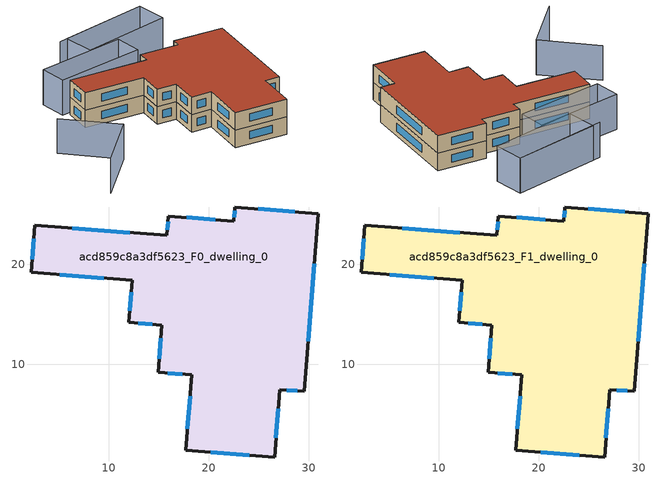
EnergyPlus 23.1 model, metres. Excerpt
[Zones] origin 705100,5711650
acd859c8a3df5623_F0_dwelling_0
 floor ground (EU_floor_Construction): 30.97,25.09 29.59,7.27 27.12,7.46 26.59,0.71 17.71,1.39 18.3,8.93 14.93,9.19 15.3,13.92 12,14.18 12.33,18.41 2.23,19.19 2.6,23.92 15.82,22.9 15.97,24.84 22.52,24.34 22.63,25.75 z0
 wall outside (EU_wall_Construction): 18.3,8.93 17.71,1.39 26.59,0.71 27.12,7.46 29.59,7.27 30.97,25.09 22.63,25.75 22.52,24.34 15.97,24.84 15.82,22.9 2.6,23.92 2.23,19.19 12.33,18.41 12,14.18 15.3,13.92 14.93,9.19 18.3,8.93 z0:3
 window (EU_Window_Construction): 18.13,6.8 17.88,3.53 / 15.88,9.12 17.35,9.01 / 15.19,12.58 15.03,10.53 / 12.93,14.11 14.37,14 / 12.24,17.22 12.1,15.38 / 5.09,18.97 9.47,18.63 / 2.49,22.58 2.34,20.53 / 12.08,23.19 6.34,23.63 / 15.93,24.29 15.86,23.45 / 20.67,24.48 17.82,24.7 / 22.6,25.35 22.55,24.74 / 28.61,25.28 24.99,25.56 / 29.98,12.32 30.58,20.05 / 27.82,7.41 28.89,7.33 / 26.74,2.62 26.97,5.55 / 20.22,1.2 24.08,0.9 z0.85:2.15
acd859c8a3df5623_F1_dwelling_0
 floor to acd859c8a3df5623_F0_dwelling_0 (EU_floor_Construction): 30.97,25.09 29.59,7.27 27.12,7.46 26.59,0.71 17.71,1.39 18.3,8.93 14.93,9.19 15.3,13.92 12,14.18 12.33,18.41 2.23,19.19 2.6,23.92 15.82,22.9 15.97,24.84 22.52,24.34 22.63,25.75 z3
 wall outside (EU_wall_Construction): 18.3,8.93 17.71,1.39 26.59,0.71 27.12,7.46 29.59,7.27 30.97,25.09 22.63,25.75 22.52,24.34 15.97,24.84 15.82,22.9 2.6,23.92 2.23,19.19 12.33,18.41 12,14.18 15.3,13.92 14.93,9.19 18.3,8.93 z3:6
 window (EU_Window_Construction): 18.13,6.8 17.88,3.53 / 15.88,9.12 17.35,9.01 / 15.19,12.58 15.03,10.53 / 12.93,14.11 14.37,14 / 12.24,17.22 12.1,15.38 / 5.09,18.97 9.47,18.63 / 2.49,22.58 2.34,20.53 / 12.08,23.19 6.34,23.63 / 15.93,24.29 15.86,23.45 / 20.67,24.48 17.82,24.7 / 22.6,25.35 22.55,24.74 / 28.61,25.28 24.99,25.56 / 29.98,12.32 30.58,20.05 / 27.82,7.41 28.89,7.33 / 26.74,2.62 26.97,5.55 / 20.22,1.2 24.08,0.9 z3.85:5.15
 roof outside (EU_roof_Construction): 26.59,0.71 27.12,7.46 29.59,7.27 30.97,25.09 22.63,25.75 22.52,24.34 15.97,24.84 15.82,22.9 2.6,23.92 2.23,19.19 12.33,18.41 12,14.18 15.3,13.92 14.93,9.19 18.3,8.93 17.71,1.39 z6
shading: -5.81,14.67 1.54,7.61 / 1.54,7.61 -6.09,-0.33 / 1.02,28.9 15.92,30.86 / 15.92,30.86 16.51,26.36 / 16.51,26.36 1.61,24.39 / 1.61,24.39 1.02,28.9 / 24.47,37.89 25.36,32.83 / 25.36,32.83 10.41,30.21 / 10.41,30.21 9.53,35.28 / 9.53,35.28 24.47,37.89 / 24.47,37.89 8.11,34.89 z0:6
[Building]
EU S2 Campaign: North Axis=0; Terrain=City; Solar Distribution=FullExterior
[Site:Location]
London: Latitude=51.5; Longitude=-0.5; Time Zone=0; Elevation=25
[SizingPeriod:WeatherFileDays]
AnnualSizingPeriod: Begin Month=1; Begin Day of Month=1; End Month=12; End Day of Month=31; Day of Week for Start Day=Monday; Use Weather File Daylight Saving Period=No; Use Weather File Rain and Snow Indicators=No
[MATERIAL]
EU_InternalMass_Material: Roughness=MediumRough; Thickness=0.1; Conductivity=1; Density=1800; Specific Heat=900; Thermal Absorptance=0.9; Solar Absorptance=0.7; Visible Absorptance=0.7
[MATERIAL:NOMASS] Roughness=MediumRough; Thermal Absorptance=0.9; Solar Absorptance=0.7; Visible Absorptance=0.7
Name | Thermal Resistance
EU_wall_NoMass | 0.555556
EU_roof_NoMass | 0.510204
EU_floor_NoMass | 1.43678
[WINDOWMATERIAL:SIMPLEGLAZINGSYSTEM]
EU_Window_SimpleGlazing: UFactor=3.96; Solar Heat Gain Coefficient=0.85; Visible Transmittance=0.85
[CONSTRUCTION]
EU_wall_Construction: EU_wall_NoMass
EU_roof_Construction: EU_roof_NoMass
EU_floor_Construction: EU_floor_NoMass
EU_Window_Construction: EU_Window_SimpleGlazing
EU_InternalMass_Construction: EU_InternalMass_Material
[ZONE] Type=1; Multiplier=1; Ceiling Height=autocalculate; Volume=1172.36; Floor Area=autocalculate; Part of Total Floor Area=Yes
acd859c8a3df5623_F0_dwelling_0; acd859c8a3df5623_F1_dwelling_0
[INTERNALMASS] Construction=EU_InternalMass_Construction; Surface Area=390.786
Name | Zone or ZoneList
acd859c8a3df5623_F0_dwelling_0_EU_InternalMass | acd859c8a3df5623_F0_dwelling_0
acd859c8a3df5623_F1_dwelling_0_EU_InternalMass | acd859c8a3df5623_F1_dwelling_0
[OTHEREQUIPMENT] Fuel Type=Electricity; Design Level Calculation Method=Watts/Area; Power per Zone Floor Area=1; Fraction Latent=0; Fraction Radiant=0; Fraction Lost=0; Carbon Dioxide Generation Rate=0; EndUse Subcategory=EU_Step8_InternalGains
Name | Zone or ZoneList or Space or SpaceList | Schedule
EU_Step8_InternalGain_acd859c8a3df5623_F0_dwelling_0_f000 | acd859c8a3df5623_F0_dwelling_0 | EU_Step8_GainSchedule_acd859c8a3df5623_F0_dwelling_0_f000
EU_Step8_InternalGain_acd859c8a3df5623_F1_dwelling_0_f000 | acd859c8a3df5623_F1_dwelling_0 | EU_Step8_GainSchedule_acd859c8a3df5623_F1_dwelling_0_f000
[ZONEVENTILATION:DESIGNFLOWRATE] Schedule=EU_AlwaysOn; Design Flow Rate Calculation Method=AirChanges/Hour; Air Changes per Hour=0.48; Ventilation Type=Natural; Fan Pressure Rise=0; Fan Total Efficiency=1; Constant Term Coefficient=1; Temperature Term Coefficient=0; Velocity Term Coefficient=0; Velocity Squared Term Coefficient=0; Minimum Indoor Temperature=-100; Maximum Indoor Temperature=100; Delta Temperature=-100; Minimum Outdoor Temperature=-100; Maximum Outdoor Temperature=100; Maximum Wind Speed=40
Name | Zone or ZoneList or Space or SpaceList
EU_ConstantAir_acd859c8a3df5623_F0_dwelling_0 | acd859c8a3df5623_F0_dwelling_0
EU_ConstantAir_acd859c8a3df5623_F1_dwelling_0 | acd859c8a3df5623_F1_dwelling_0
[HVACTEMPLATE:THERMOSTAT] Constant Heating Setpoint=20; Constant Cooling Setpoint=50
EU_HeatOnly_acd859c8a3df5623_F0_dwelling_0; EU_HeatOnly_acd859c8a3df5623_F1_dwelling_0
[HVACTEMPLATE:ZONE:IDEALLOADSAIRSYSTEM] System Availability Schedule=EU_AlwaysOn; Maximum Heating Supply Air Temperature=50; Minimum Cooling Supply Air Temperature=13; Maximum Heating Supply Air Humidity Ratio=0.0156; Minimum Cooling Supply Air Humidity Ratio=0.0077; Heating Limit=NoLimit; Cooling Limit=NoLimit; Heating Availability Schedule=EU_AlwaysOn; Cooling Availability Schedule=EU_CoolingOff; Dehumidification Control Type=ConstantSensibleHeatRatio; Cooling Sensible Heat Ratio=0.7; Dehumidification Setpoint=60; Humidification Control Type=None; Humidification Setpoint=30; Outdoor Air Method=None; Outdoor Air Flow Rate per Person=0.00944; Outdoor Air Flow Rate per Zone Floor Area=0; Outdoor Air Flow Rate per Zone=0; Demand Controlled Ventilation Type=None; Outdoor Air Economizer Type=NoEconomizer; Heat Recovery Type=None; Sensible Heat Recovery Effectiveness=0.7; Latent Heat Recovery Effectiveness=0.65
Name | Template Thermostat
acd859c8a3df5623_F0_dwelling_0 | EU_HeatOnly_acd859c8a3df5623_F0_dwelling_0
acd859c8a3df5623_F1_dwelling_0 | EU_HeatOnly_acd859c8a3df5623_F1_dwelling_0
[SIZING:ZONE] Zone Cooling Design Supply Air Temperature Input Method=SupplyAirTemperature; Zone Cooling Design Supply Air Temperature=13; Zone Heating Design Supply Air Temperature Input Method=SupplyAirTemperature; Zone Heating Design Supply Air Temperature=50; Zone Cooling Design Supply Air Humidity Ratio=0.008; Zone Heating Design Supply Air Humidity Ratio=0.008; Cooling Design Air Flow Method=DesignDay; Cooling Design Air Flow Rate=0; Cooling Minimum Air Flow per Zone Floor Area=0.000762; Cooling Minimum Air Flow=0; Cooling Minimum Air Flow Fraction=0.2; Heating Design Air Flow Method=DesignDay; Heating Design Air Flow Rate=0; Heating Maximum Air Flow per Zone Floor Area=0.002032; Heating Maximum Air Flow=0.141576; Heating Maximum Air Flow Fraction=0.3; Account for Dedicated Outdoor Air System=No; Dedicated Outdoor Air System Control Strategy=NeutralSupplyAir; Dedicated Outdoor Air Low Setpoint Temperature for Design=autosize; Dedicated Outdoor Air High Setpoint Temperature for Design=autosize; Zone Load Sizing Method=Sensible Load Only No Latent Load; Zone Latent Cooling Design Supply Air Humidity Ratio Input Method=HumidityRatioDifference; Zone Cooling Design Supply Air Humidity Ratio Difference=0.005; Zone Latent Heating Design Supply Air Humidity Ratio Input Method=HumidityRatioDifference; Zone Humidification Design Supply Air Humidity Ratio Difference=0.005
acd859c8a3df5623_F0_dwelling_0; acd859c8a3df5623_F1_dwelling_0
[SCHEDULE:CONSTANT]
Name | Hourly Value
EU_AlwaysOn | 1
EU_CoolingOff | 0
[SCHEDULE:FILE] Column Number=1; Rows to Skip at Top=0; Number of Hours of Data=8760; Column Separator=Comma; Interpolate to Timestep=No; Minutes per Item=60; Adjust Schedule for Daylight Savings=Yes
Name | File
EU_Step8_GainSchedule_acd859c8a3df5623_F0_dwelling_0_f000 | ../../schedules/acd859c8a3df5623/acd859c8a3df5623_F0_dwelling_0_f000_gain.csv
EU_Step8_GainSchedule_acd859c8a3df5623_F1_dwelling_0_f000 | ../../schedules/acd859c8a3df5623/acd859c8a3df5623_F1_dwelling_0_f000_gain.csv
